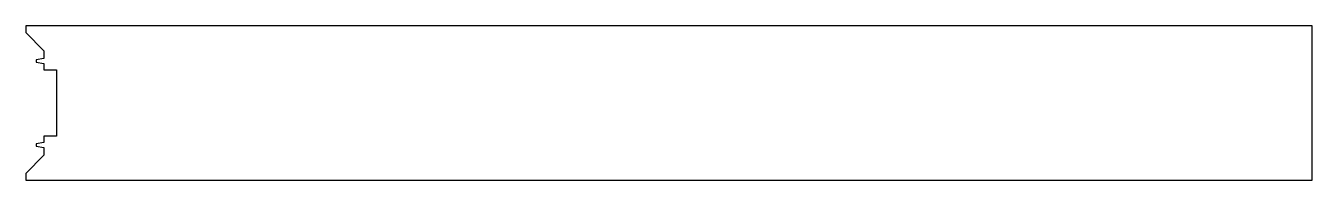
# Model space of a CAD drawing. Extents: x 0 to 2538, y 0 to 304.
import ezdxf

# ---------------------------------------------------------------- set-up
doc = ezdxf.new("R2010")
doc.units = 0
doc.layers.get('0').update_dxf_attribs({"color": 2, "linetype": 'CONTINUOUS'})

msp = doc.modelspace()

# ---------------------------------------------------------------- linework, layer by layer
for p, q in [((2538, 304), (0, 304)), ((0, 304), (0, 290.5)), ((0, 290.5), (36, 254.5)), ((2538, 0), (2538, 304)), ((36, 254.5), (36, 239.75)), ((36, 239.75), (20.4, 237)), ((20.4, 237), (20.4, 232.5)), ((20.4, 232.5), (36, 229.75)), ((36, 229.75), (36, 217)), ((36, 217), (61, 217)), ((61, 217), (61, 87)), ((61, 87), (36, 87)), ((36, 87), (36, 74.25)), ((36, 74.25), (20.4, 71.5)), ((20.4, 71.5), (20.4, 67)), ((20.4, 67), (36, 64.25)), ((36, 64.25), (36, 49.5)), ((36, 49.5), (0, 13.5)), ((0, 13.5), (0, 0)), ((0, 0), (2538, 0))]:
    msp.add_line(p, q)

doc.saveas('drawing.dxf')
